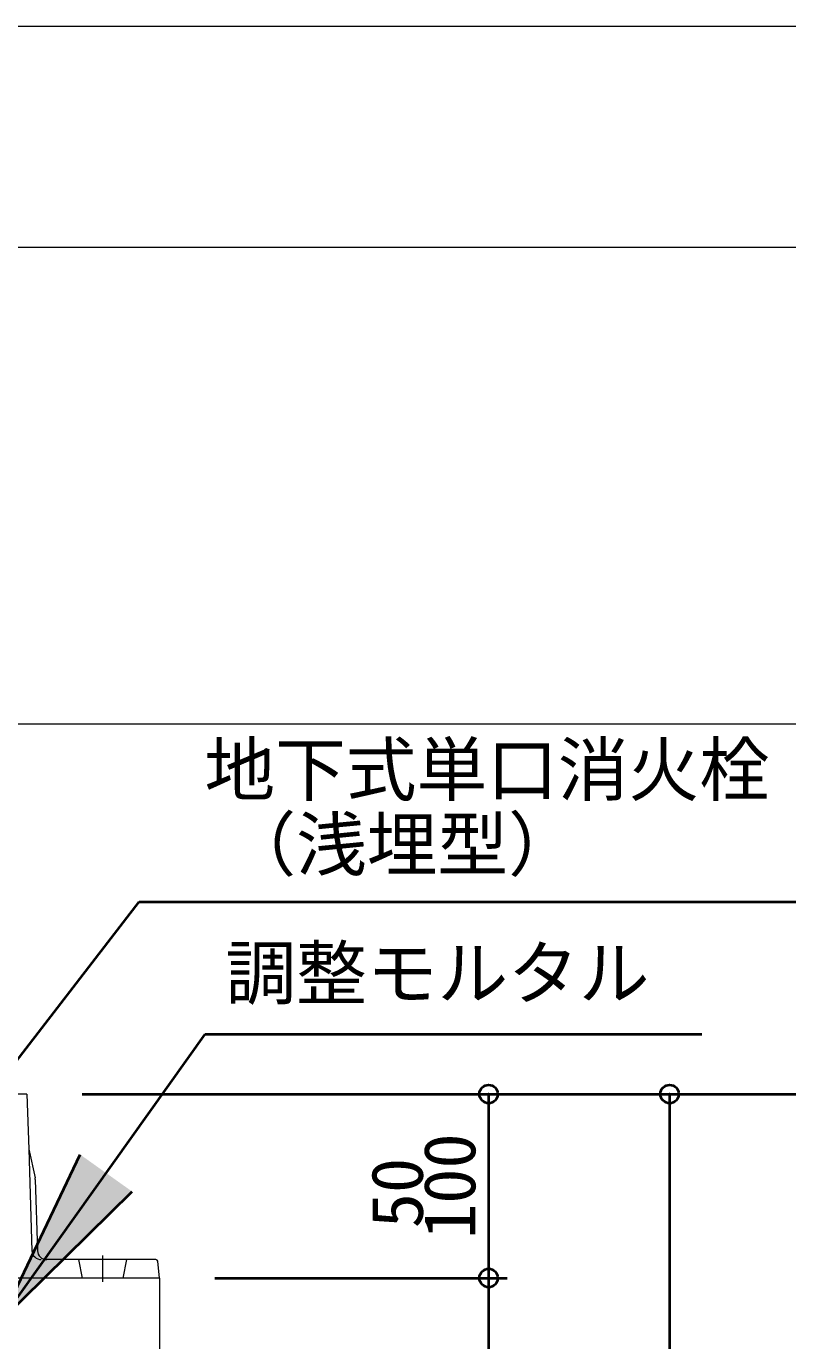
# Model space of a CAD drawing. Units: millimetres at full size, sheet at 1:20. Extents: x -5778 to 5792, y -3160 to 3160.
# Drawn here: x 664 to 1078, y 2446 to 3160 of the extents above; entities that cross this region are included whole.
import ezdxf
from ezdxf.enums import TextEntityAlignment as Align

# ---------------------------------------------------------------- set-up
doc = ezdxf.new("R2010")
doc.units = ezdxf.units.MM
doc.header["$LTSCALE"] = 20
doc.header["$PDMODE"] = 32
doc.header["$PDSIZE"] = 10
for name, color, linetype, lineweight in [('0-7_TEMP01', 3, 'Continuous', 18), ('0-9_躯体', 7, 'Continuous', 9), ('0-D_図面枠', 3, 'Continuous', 18), ('0-E_寸法', 1, 'Continuous', 40)]:
    doc.layers.add(name, color=color, linetype=linetype, lineweight=lineweight)
doc.styles.add('ＭＳ ゴシック', font='')
doc.styles.get('ＭＳ ゴシック').set_extended_font_data('MS Gothic')

msp = doc.modelspace()

# ---------------------------------------------------------------- linework, layer by layer
at = {"layer": '0-7_TEMP01'}
for p, q in [((-4201.03, 2781.2), (1498.97, 2781.2)), ((705.18, 2492.18), (705.18, 2477.81))]:
    msp.add_line(p, q, dxfattribs=at)
msp.add_lwpolyline([(-4321.03, 3160.37), (1618.97, 3160.37), (1618.97, -919.63)], dxfattribs=at)
at = {"layer": '0-9_躯体'}
for p, q in [((664.18, 2579.98), (655.18, 2579.98)), ((664.18, 2579.98), (665.13, 2549.98)), ((665.13, 2549.98), (668.55, 2534.43)), ((665.13, 2549.98), (666.9, 2494.83)), ((668.66, 2533.52), (669.9, 2494.83)), ((734.27, 2489.99), (674.89, 2489.99)), ((692.18, 2489.99), (694.18, 2479.98)), ((718.18, 2489.99), (716.18, 2479.98)), ((736.18, 2479.98), (735.27, 2489.08)), ((736.18, 2479.98), (655.18, 2479.98)), ((736.18, 2479.98), (736.18, 2429.98))]:
    msp.add_line(p, q, dxfattribs=at)
for centre, radius, start, end in [((663.66, 2533.36), 5, 1.828, 12.381), ((671.9, 2494.99), 5, 181.828, 270), ((674.89, 2494.99), 5, 181.828, 270), ((734.27, 2488.98), 1, 5.711, 90)]:
    msp.add_arc(centre, radius, start, end, dxfattribs=at)
at = {"layer": '0-D_図面枠'}
msp.add_lwpolyline([(-4201.03, 3040.37), (1498.97, 3040.37), (1498.97, -799.63), (-4201.03, -799.63)], close=True, dxfattribs=at)
at = {"layer": '0-E_寸法'}
for p, q in [((425.1, 2295.74), (725.18, 2684.41)), ((725.18, 2684.41), (1096.88, 2684.41)), ((650.07, 2456.81), (761.02, 2612.57)), ((761.02, 2612.57), (1030.79, 2612.57)), ((694.18, 2579.98), (1023.34, 2579.98)), ((694.18, 2579.98), (1120.16, 2579.98)), ((694.18, 2579.98), (925.02, 2579.98)), ((915.02, 2579.98), (915.02, 2479.98)), ((1013.34, 2579.98), (1013.34, 1829.98)), ((650.07, 2456.81), (693.07, 2547.09)), ((650.07, 2456.81), (721.35, 2526.95)), ((766.18, 2479.98), (925.02, 2479.98)), ((766.18, 2479.98), (925.02, 2479.98)), ((915.02, 2479.98), (915.02, 2429.98))]:
    msp.add_line(p, q, dxfattribs=at)
for p in [(915.02, 2579.98), (1013.34, 2579.98), (915.02, 2479.98)]:
    msp.add_point(p, dxfattribs=at)
msp.add_solid([(693.07, 2547.09), (721.35, 2526.95), (650.07, 2456.81)], dxfattribs=at)

# ---------------------------------------------------------------- texts
at = {"layer": '0-E_寸法', "style": 'ＭＳ ゴシック'}
for s, p in [('地下式単口消火栓', (760.64, 2733.9)), ('（浅埋型）', (772.02, 2693.23)), ('調整モルタル', (772.02, 2623.27))]:
    msp.add_text(s, height=28.15, dxfattribs=at).set_placement(p, align=Align.BOTTOM_LEFT)
for s, p in [('100', (916.24, 2501.18)), ('50', (887.73, 2507.02))]:
    msp.add_text(s, height=28.15, rotation=90, dxfattribs=at).set_placement(p, align=Align.BOTTOM_LEFT)

doc.saveas('drawing.dxf')
